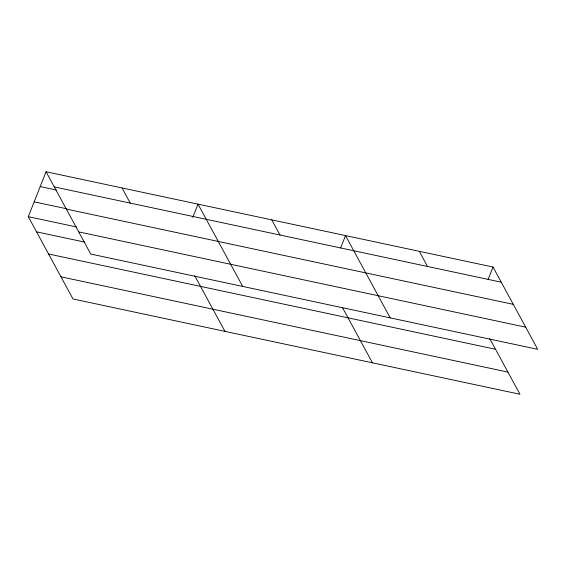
<?xml version="1.0" encoding="UTF-8"?>
<svg xmlns="http://www.w3.org/2000/svg" width="566" height="566" viewBox="0 0 566 566"><rect width="100%" height="100%" fill="white"/><g stroke="black" fill="none" stroke-linecap="round" stroke-linejoin="round"><path stroke-width="0.85" d="M489.717 338.581L519.949 394.254L72.979 298.968L28.3 216.679L46.051 171.746L493.021 267.032L537.7 349.321L90.73 254.042L46.051 171.746M192.78 217.408L198.022 204.142L242.701 286.438M340.583 248.071L345.522 235.583L390.2 317.88M488.083 279.512L493.021 267.032M54.279 186.907L501.25 282.186M40.193 186.575L56.6 190.07M34.158 201.85L66.109 208.663M66.314 209.059L513.277 304.345M28.3 216.679L76.651 226.987M78.702 231.883L525.673 327.169M36.528 231.841L84.886 242.142M48.563 253.993L495.526 349.272M60.951 276.816L507.921 372.095M419.272 251.304L427.5 266.466M342.635 307.897L372.449 362.813M271.772 219.863L280 235.024M194.718 275.692L224.95 331.365M122.037 187.947L130.265 203.102"/></g></svg>
